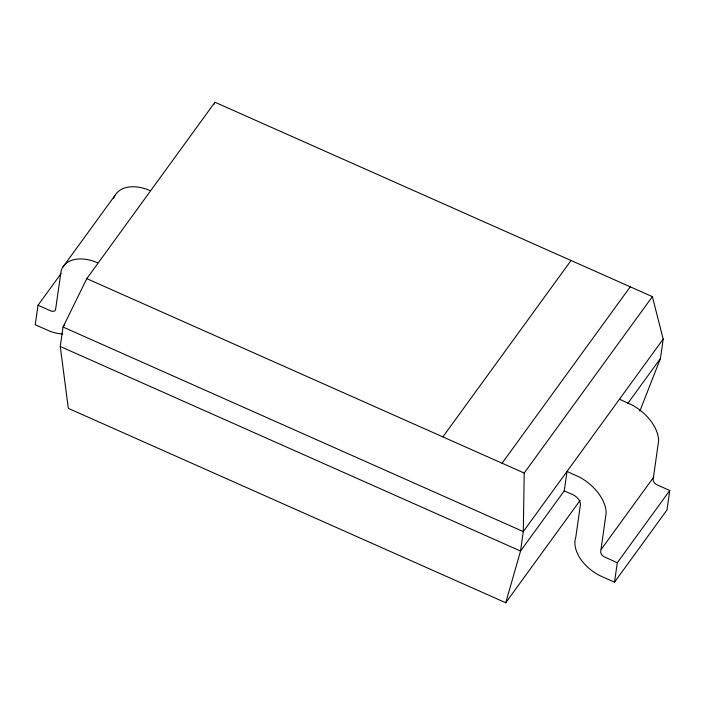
<?xml version="1.0" encoding="UTF-8"?>
<svg xmlns="http://www.w3.org/2000/svg" width="705" height="705" viewBox="0 0 705 705"><rect width="100%" height="100%" fill="white"/><g stroke="black" fill="none" stroke-linecap="round" stroke-linejoin="round"><path stroke-width="1.06" d="M652.372 296.646L524.203 473.046L523.304 531.588L520.537 551.046L505.741 602.757L68.323 408.354L60.269 346.49L63.036 327.032L86.785 278.642L214.954 102.243L652.372 296.646L663.193 339.052L660.426 358.51L639.84 411.165M61.053 273.575L38.017 305.274L35.25 324.732L47.87 330.345A33.981 21.564 36 0 0 62.622 333.95M564.256 490.874L567.023 471.425L579.977 477.373A38.555 24.472 36 0 1 606.194 512.808L600.695 551.715A5.041 3.199 36 0 0 604.053 556.747L617.289 562.722L614.522 582.18L601.903 576.567A33.981 21.564 36 0 1 575.765 537.369L580.374 504.939A9.623 6.107 36 0 0 572.777 494.663L564.256 490.874L520.537 551.046L60.269 346.49M614.522 582.18L666.983 509.979L669.75 490.521L656.505 484.547A5.041 3.199 36 0 1 653.147 479.515L658.646 440.607A38.555 24.472 36 0 0 632.429 405.172L619.475 399.224M214.197 104.261L214.954 102.243M62.507 267.636L114.968 195.435M64.322 325.261L63.036 327.032L523.304 531.588L663.193 339.052M442.872 436.897L571.041 260.498M502.083 463.211L630.252 286.812M627.635 403.639L660.426 358.51M505.741 602.757L580.18 500.303M601.242 549.336L653.702 477.135M617.289 562.722L669.75 490.521M149.848 190.509L146.199 189.081A38.555 24.472 36 0 0 113.62 198.378M97.387 262.701L93.747 261.273A38.555 24.472 36 0 0 61.159 270.579L55.589 309.451A5.041 3.199 36 0 1 51.289 311.081L38.017 305.274M86.785 278.642L524.203 473.046"/></g></svg>
